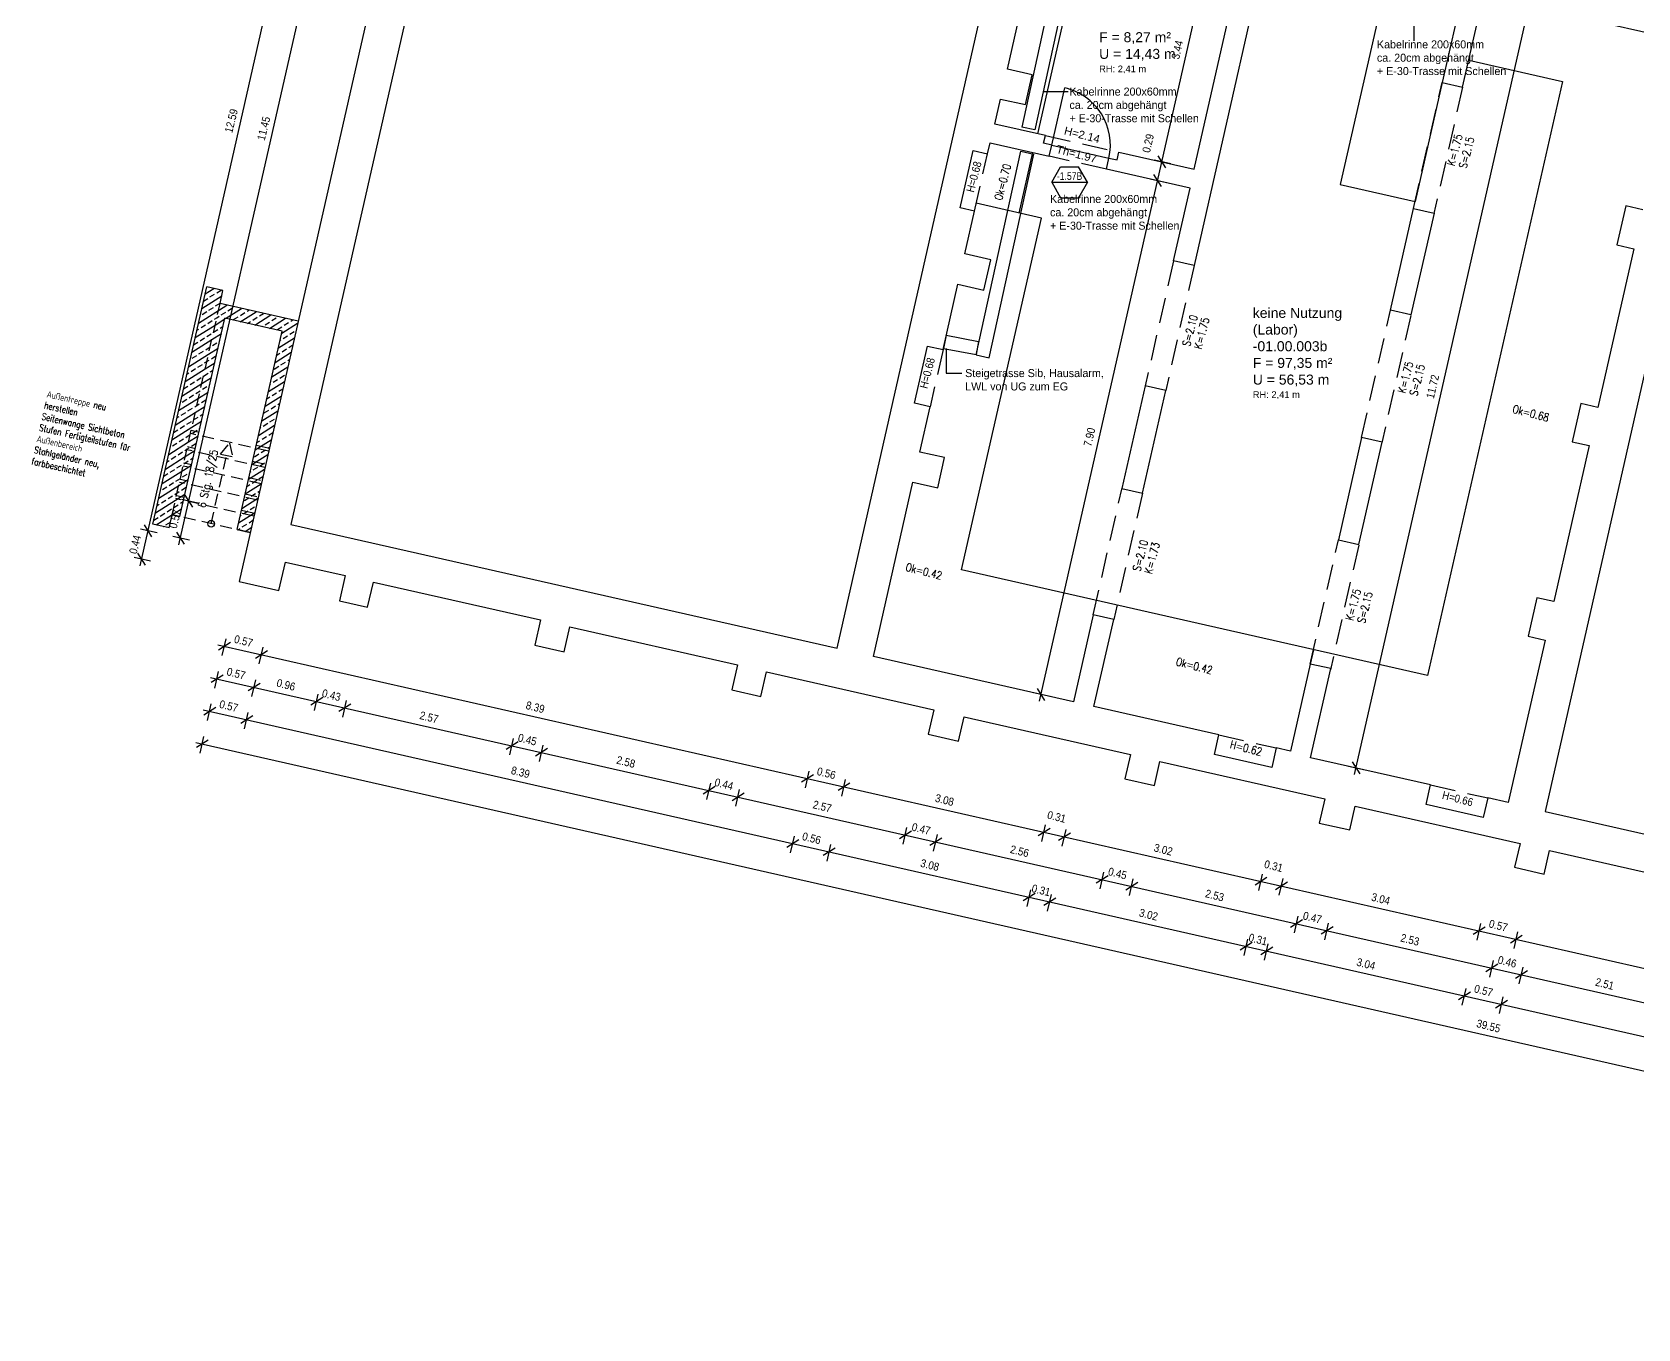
# Model space of a CAD drawing. Header units: metres. Extents: x 157 to 276, y 126 to 187.
# Drawn here: x 228.5 to 252.57, y 126.06 to 145.51 of the extents above; entities that cross this region are included whole.
import ezdxf
from ezdxf.enums import TextEntityAlignment as Align

# ---------------------------------------------------------------- set-up
doc = ezdxf.new("R2010")
doc.units = ezdxf.units.M
doc.header["$LTSCALE"] = 0.03
for name, pattern in [('AUSGEZOGEN', [0]), ('GESTRICHELT', [9, 6, -3]), ('STRICHLINIE', [19.05, 12.7, -6.35])]:
    doc.linetypes.add(name, pattern=pattern)
for name, color, linetype in [('A_bemaßung', 2, 'Continuous'), ('A_Elektro', 1, 'Continuous'), ('A_höhen', 3, 'Continuous'), ('A_NR_TÜR', 1, 'Continuous'), ('A_räume', 5, 'Continuous'), ('A_schraffur', 10, 'Continuous'), ('A_text', 5, 'Continuous'), ('A_treppe', 3, 'Continuous'), ('A_TREPPE_NEU', 3, 'Continuous'), ('A_Tuernummern', 1, 'Continuous'), ('A_TXT-TUER', 1, 'Continuous'), ('A_türen', 9, 'Continuous'), ('A_verdeckt', 8, 'STRICHLINIE'), ('A_wände', 6, 'Continuous'), ('A_WÄNDE_NEU', 6, 'Continuous'), ('E__VERSYS', 2, 'AUSGEZOGEN')]:
    doc.layers.add(name, color=color, linetype=linetype)
doc.styles.add('ARIAL', font='ARIAL.TTF')
doc.styles.add('arial-n', font='ARIALN.TTF')
doc.styles.add('BOLDSIMP_FNT', font='TXT', dxfattribs={"height": 1})
doc.styles.add('NORM', font='simplex.shx', dxfattribs={"width": 0.7, "bigfont": 'bigfont.shx'})
doc.styles.add('SIMPLEX', font='simplex.shx', dxfattribs={"width": 0.8, "height": 0.1})
doc.dimstyles.get("Standard").update_dxf_attribs({"dimtxt": 0.18, "dimasz": 0.18, "dimexe": 0.18, "dimexo": 0.0625, "dimgap": 0.09, "dimtad": 0, "dimtih": 1, "dimtoh": 1, "dimdec": 4, "dimzin": 0, "dimdsep": 46, "dimlunit": 3, "dimtxsty": 'Standard', "dimcen": 0.09, "dimadec": 0, "dimazin": 0, "dimtfac": 1, "dimtdec": 4, "dimtofl": 0, "dimtmove": 2, "dimatfit": 3, "dimfxl": 1, "dimtolj": 1, "dimtzin": 0, "dimarcsym": 0})

# ---------------------------------------------------------------- blocks, each defined once
blk = doc.blocks.new('SLASH1')
at = {"layer": 'A_bemaßung', "color": 2, "linetype": 'Continuous'}
for p, q in [((0.07663, 0.07663), (-0.07319, -0.07319)), ((0, -0.14068), (0, 0.11466))]:
    blk.add_line(p, q, dxfattribs=at)
blk = doc.blocks.new('Tür-Nr')
at = {"layer": 'A_NR_TÜR'}
for p, q in [((-0.057, -108.865), (0.077, -108.632)), ((0.077, -108.632), (0.347, -108.632)), ((0.481, -108.865), (0.347, -108.632)), ((-0.057, -108.865), (0.481, -108.865)), ((-0.057, -108.865), (0.077, -109.098)), ((0.481, -108.865), (0.347, -109.098)), ((0.077, -109.098), (0.347, -109.098))]:
    blk.add_line(p, q, dxfattribs=at)
at = {"layer": 'A_TXT-TUER', "style": 'arial-n', "flags": 4}
blk.add_attdef('TÜR-NR.', text='', height=0.113, dxfattribs=at).set_placement((0.211, -108.772), align=Align.MIDDLE_CENTER)
at = {"layer": 'A_TXT-TUER', "style": 'NORM', "width": 0.7}
for tag, flags, p in [('BRANDSCHUTZ', 4, (0.229, -108.981)), ('DIN', 5, (0.214, -109.198)), ('ABMESSUNG', 5, (0.214, -109.333)), ('MATERIAL', 5, (0.214, -109.467)), ('WANDART', 5, (0.214, -109.601)), ('ZARGE', 5, (0.214, -109.736)), ('BESCHLÄGE', 5, (0.214, -110.005)), ('SCHLOSS', 5, (0.214, -109.87)), ('SONSTIGES', 5, (0.214, -110.139))]:
    blk.add_attdef(tag, text='', height=0.0784, dxfattribs=dict(at, flags=flags)).set_placement(p, align=Align.MIDDLE_CENTER)
blk = doc.blocks.new('A$C1B684F00')
at = {"layer": 'E__VERSYS', "color": 3}
for p, q in [((83.121, -2.693), (82.415, -5.957)), ((83.274, -2.934), (82.61, -5.999)), ((82.61, -5.999), (82.415, -5.957)), ((81.727, -9.373), (82.396, -6.32)), ((81.922, -9.416), (82.591, -6.362)), ((82.396, -6.32), (82.591, -6.362)), ((81.279, -9.079), (81.241, -9.275)), ((81.279, -9.079), (81.766, -9.173)), ((81.241, -9.275), (81.728, -9.369)), ((81.727, -9.373), (81.922, -9.416)), ((81.766, -9.173), (81.728, -9.369))]:
    blk.add_line(p, q, dxfattribs=at)
at = {"layer": 'E__VERSYS', "color": 7, "linetype": 'Continuous', "ltscale": 5}
for p, q in [((88.294, -4.665), (88.294, -3.899)), ((82.735, -5.424), (83.107, -5.424))]:
    blk.add_line(p, q, dxfattribs=at)
at = {"layer": 'E__VERSYS', "color": 7, "char_height": 0.12, "attachment_point": 1}
for insert in [(87.737, -4.657), (83.127, -5.365), (82.836, -6.975)]:
    blk.add_mtext('Kabelrinne 200x60mm\\Pca. 20cm abgehängt\\P+ E-30-Trasse mit Schellen', dxfattribs=dict(at, insert=insert))
blk = doc.blocks.new('A$C5C7B2202')
at = {"layer": 'E__VERSYS', "color": 7, "insert": (81.564, -9.586), "char_height": 0.12, "attachment_point": 1}
blk.add_mtext('Steigetrasse Sib, Hausalarm, \\PLWL von UG zum EG', dxfattribs=at)
at = {"layer": 'E__VERSYS', "color": 7, "annotation_type": 0, "has_hookline": 1, "hookline_direction": 0, "text_width": 2.98}
blk.add_leader([(81.278, -9.277), (81.278, -9.646), (81.514, -9.646)], dimstyle='Standard', override={"dimtxt": 0.12, "dimasz": 0.05, "dimexe": 0.1, "dimgap": 0.05, "dimtad": 0, "dimtih": 0, "dimtoh": 0, "dimdec": 2, "dimrnd": 0.0025, "dimlunit": 2, "dimdle": 0.025, "dimclrd": 7, "dimclre": 7, "dimclrt": 7, "dimtdec": 2, "dimtix": 1, "dimldrblk": 'None', "dimtvp": 1}, dxfattribs=at)

msp = doc.modelspace()

# ---------------------------------------------------------------- hatches: boundary and pattern name
at = {"layer": 'A_schraffur'}
h = msp.add_hatch(dxfattribs=at)
h.set_pattern_fill('ANSI33', color=256, scale=0.025, style=0)
h.set_pattern_definition([(32.2206, (230.59453, 138.27047), (-0.0846424, 0.134303), []), (32.2206, (230.704, 138.24564), (-0.0846424, 0.134303), [0.079375, -0.0396875])])
h.paths.add_polyline_path([(232.48368, 141.17454), (231.50844, 141.39573), (231.46418, 141.20062), (232.2443, 141.02368), (231.85728, 139.31709), (232.05232, 139.27285)])
h.paths.add_polyline_path([(232.05232, 139.27285), (231.85728, 139.31709), (231.84622, 139.26832), (232.04126, 139.22408)])
h.paths.add_polyline_path([(232.04126, 139.22408), (231.84622, 139.26832), (231.80199, 139.07328), (231.99702, 139.02904)])
h.paths.add_polyline_path([(231.99702, 139.02904), (231.80199, 139.07328), (231.79093, 139.02451), (231.98596, 138.98027)])
h.paths.add_polyline_path([(231.98596, 138.98027), (231.79093, 139.02451), (231.7467, 138.82947), (231.94172, 138.78524)])
h.paths.add_polyline_path([(231.94172, 138.78524), (231.7467, 138.82947), (231.73564, 138.7807), (231.93066, 138.73647)])
h.paths.add_polyline_path([(231.93066, 138.73647), (231.73564, 138.7807), (231.69141, 138.58566), (231.88642, 138.54143)])
h.paths.add_polyline_path([(231.88642, 138.54143), (231.69141, 138.58566), (231.68035, 138.53689), (231.87535, 138.49266)])
h.paths.add_polyline_path([(231.87535, 138.49266), (231.68035, 138.53689), (231.63612, 138.34186), (231.83111, 138.29762)])
h.paths.add_polyline_path([(231.83111, 138.29762), (231.63612, 138.34186), (231.62506, 138.29308), (231.82005, 138.24885)])
h.paths.add_polyline_path([(231.82005, 138.24885), (231.62506, 138.29308), (231.56977, 138.04928), (231.76475, 138.00506)])
h.paths.add_polyline_path([(231.50844, 141.39573), (231.31342, 141.43997), (230.88209, 139.53828), (230.99912, 139.51173), (231.38619, 141.21831), (231.46418, 141.20062)])
h.paths.add_polyline_path([(230.99912, 139.51173), (230.88209, 139.53828), (230.87103, 139.48951), (230.98806, 139.46296)], flags=17)
h.paths.add_polyline_path([(230.98806, 139.46296), (230.87103, 139.48951), (230.82679, 139.29447), (230.94382, 139.26792)], flags=17)
h.paths.add_polyline_path([(230.94382, 139.26792), (230.82679, 139.29447), (230.81573, 139.2457), (230.93276, 139.21916)], flags=17)
h.paths.add_polyline_path([(230.93276, 139.21916), (230.81573, 139.2457), (230.77149, 139.05066), (230.88852, 139.02412)], flags=17)
h.paths.add_polyline_path([(230.88852, 139.02412), (230.77149, 139.05066), (230.76043, 139.00189), (230.87746, 138.97535)], flags=17)
h.paths.add_polyline_path([(230.87746, 138.97535), (230.76043, 139.00189), (230.7162, 138.80685), (230.83322, 138.78031)], flags=17)
h.paths.add_polyline_path([(230.83322, 138.78031), (230.7162, 138.80685), (230.70513, 138.75809), (230.82216, 138.73154)], flags=17)
h.paths.add_polyline_path([(230.82216, 138.73154), (230.70513, 138.75809), (230.6609, 138.56305), (230.77792, 138.5365)], flags=17)
h.paths.add_polyline_path([(230.77792, 138.5365), (230.6609, 138.56305), (230.64984, 138.51428), (230.76686, 138.48773)], flags=17)
h.paths.add_polyline_path([(230.76686, 138.48773), (230.64984, 138.51428), (230.59454, 138.27048), (230.71157, 138.24393)], flags=17)
h.paths.add_polyline_path([(231.31342, 141.43997), (231.35766, 141.63501), (231.11385, 141.69031), (230.30649, 138.13072), (230.5503, 138.07542), (230.59454, 138.27048)])
h.paths.add_polyline_path([(230.68078, 138.02124), (230.76995, 138.37621), (230.59537, 138.42006), (230.50621, 138.06509)], flags=9)

# ---------------------------------------------------------------- linework, layer by layer
at = {"layer": 'A_bemaßung', "linetype": 'Continuous'}
for p, q in [((230.11387, 137.50788), (233.13115, 150.80996)), ((230.69799, 137.82272), (233.52699, 150.29484)), ((243.59827, 135.47816), (246.21405, 147.01023)), ((248.32148, 134.37603), (250.95829, 146.00074)), ((231.2801, 136.32051), (270.04534, 127.52749)), ((231.16951, 135.83289), (269.93474, 127.03987)), ((231.05891, 135.34527), (269.82414, 126.55226)), ((230.94828, 134.85766), (269.71352, 126.06463))]:
    msp.add_line(p, q, dxfattribs=at)
at = {"layer": 'A_treppe', "color": 1, "linetype": 'GESTRICHELT'}
for p, q in [((232.04128, 139.22408), (230.87103, 139.48951)), ((231.98598, 138.98027), (230.81573, 139.2457)), ((231.17966, 138.13776), (231.41468, 139.17394)), ((231.32061, 139.18296), (231.45351, 139.34508)), ((231.32061, 139.18296), (231.50346, 139.14148)), ((231.45351, 139.34508), (231.50346, 139.14148)), ((231.93068, 138.73646), (230.76043, 139.00189)), ((231.87538, 138.49266), (230.70513, 138.75809)), ((231.82008, 138.24885), (230.64983, 138.51428)), ((231.76478, 138.00504), (230.59453, 138.27047))]:
    msp.add_line(p, q, dxfattribs=at)
at = {"layer": 'A_treppe', "color": 10, "linetype": 'GESTRICHELT'}
for p, q in [((230.88209, 139.53828), (230.9991, 139.51173)), ((230.82679, 139.29447), (230.9438, 139.26793)), ((231.85733, 139.31708), (232.05231, 139.27285)), ((230.77149, 139.05066), (230.8885, 139.02412)), ((231.80203, 139.07327), (231.99701, 139.02905)), ((230.7162, 138.80685), (230.83321, 138.78031)), ((231.74673, 138.82947), (231.94171, 138.78524)), ((230.6609, 138.56305), (230.77791, 138.53651)), ((231.69143, 138.58566), (231.88641, 138.54143)), ((231.63613, 138.34185), (231.83111, 138.29763))]:
    msp.add_line(p, q, dxfattribs=at)
at = {"layer": 'A_treppe', "color": 1, "linetype": 'Continuous'}
msp.add_line((247.70547, 136.24871), (247.65681, 136.03414), dxfattribs=at)
at = {"layer": 'A_TREPPE_NEU', "color": 1, "linetype": 'Continuous'}
msp.add_circle((231.17969, 138.13775), 0.05, dxfattribs=at)
at = {"layer": 'A_türen', "linetype": 'Continuous'}
for q in [(243.97645, 144.67226), (244.64001, 143.6194)]:
    msp.add_line((243.78181, 143.81409), q, dxfattribs=at)
msp.add_arc((243.78181, 143.81409), 0.88, 347.218301, 77.220903, dxfattribs=at)
at = {"layer": 'A_verdeckt'}
for p, q in [((249.20636, 142.86562), (249.6344, 144.75269)), ((249.94162, 144.68301), (249.51245, 142.79105)), ((243.68645, 143.95875), (244.78845, 143.70878)), ((242.62445, 142.82559), (242.81913, 143.68381)), ((244.6024, 143.45364), (243.74417, 143.64827)), ((245.60782, 142.0771), (245.18308, 140.20468)), ((245.91499, 142.00743), (245.4903, 140.13502)), ((248.42664, 139.42795), (248.86019, 141.33939)), ((249.16516, 141.25996), (248.73159, 139.3485)), ((242.1533, 140.74836), (241.95861, 139.89017)), ((244.40445, 136.77191), (244.83577, 138.67357)), ((245.14078, 138.59415), (244.71162, 136.70219)), ((247.65681, 136.03414), (248.07931, 137.89684)), ((248.38431, 137.81738), (247.95959, 135.94497)), ((246.28766, 134.97066), (247.14584, 134.77602)), ((249.46025, 134.22027), (250.31845, 134.02561))]:
    msp.add_line(p, q, dxfattribs=at)
at = {"layer": 'A_wände', "linetype": 'Continuous'}
for p, q in [((243.57432, 143.9842), (244.33413, 147.33411)), ((246.98785, 146.73728), (245.91499, 142.00743)), ((245.91969, 143.45217), (246.67953, 146.8021)), ((248.827, 146.3919), (248.10809, 143.22241)), ((250.0334, 145.08773), (251.43775, 144.76917)), ((249.6344, 144.75269), (249.22962, 142.96801)), ((251.43775, 144.76917), (249.417, 135.86048)), ((243.29465, 142.79661), (243.50037, 143.7036)), ((244.6024, 143.45364), (244.64001, 143.6194)), ((244.64001, 143.6194), (244.76189, 143.59177)), ((244.76189, 143.59177), (244.78845, 143.70878)), ((244.78845, 143.70878), (245.91969, 143.45217)), ((245.85557, 143.16937), (244.6024, 143.45364)), ((245.60782, 142.0771), (245.85557, 143.16937)), ((248.10809, 143.22241), (249.22961, 142.96802)), ((243.62624, 142.72141), (242.65103, 142.94263)), ((242.4295, 137.44544), (243.62624, 142.72141)), ((245.91499, 142.00743), (245.60782, 142.0771)), ((249.41702, 135.86047), (242.4295, 137.44544))]:
    msp.add_line(p, q, dxfattribs=at)
for points in [[(234.57187, 150.38064), (231.59884, 137.27361), (232.19645, 137.13804), (232.29294, 137.56349), (233.18989, 137.36002), (233.104, 136.98142), (233.52632, 136.88564), (233.61182, 137.26255), (236.11775, 136.69411), (236.03229, 136.31723), (236.47451, 136.21689), (236.55913, 136.58996), (239.07097, 136.02021), (238.98636, 135.64715), (239.4202, 135.54876), (239.50395, 135.91797), (242.01219, 135.34905), (241.92844, 134.9798), (242.38546, 134.87616), (242.46834, 135.24147), (244.96213, 134.67582), (244.87928, 134.31047), (245.32195, 134.21007), (245.40396, 134.57159), (247.87522, 134.01104), (247.79323, 133.64951), (248.25014, 133.54587), (248.33133, 133.9036), (250.80235, 133.34311), (250.72121, 132.9854), (251.16529, 132.88462), (251.24559, 133.23869), (253.69369, 132.68341)], [(240.56332, 136.27021), (243.09629, 147.43727), (234.90992, 149.29415), (232.37689, 138.12715), (240.56332, 136.27021)], [(252.64198, 142.84514), (252.38838, 142.90263), (252.25564, 142.31751), (252.50923, 142.25998), (251.96948, 139.88044), (251.71595, 139.93796), (251.58652, 139.36745), (251.84006, 139.30993), (251.30918, 136.96938), (251.05565, 137.02691), (250.9251, 136.45152), (251.17866, 136.39401), (250.62564, 133.95594), (250.31845, 134.02561), (250.25208, 133.73305), (249.39389, 133.92773), (249.46025, 134.22027), (247.66094, 134.6284), (247.96399, 135.96446), (247.65681, 136.03414), (247.3604, 134.72735), (247.14584, 134.77602), (247.07949, 134.48345), (246.22127, 134.67813), (246.28766, 134.97066), (244.4152, 135.3954), (244.71162, 136.70219), (244.40445, 136.77191), (244.10801, 135.46508), (241.1092, 136.14529), (241.70203, 138.7589), (242.07261, 138.67485), (242.17546, 139.12833), (241.80491, 139.21238), (241.95861, 139.89017), (241.72461, 139.94327), (241.91923, 140.80145), (242.1533, 140.74836), (242.37562, 141.72848), (242.7657, 141.63996), (242.86855, 142.09345), (242.47847, 142.18195), (242.62445, 142.82559), (242.40992, 142.87427), (242.60459, 143.73245), (242.81913, 143.68381), (242.85675, 143.84957), (243.74417, 143.64827), (243.78181, 143.81409), (243.65988, 143.84175), (243.68645, 143.95875), (242.93065, 144.13018), (243.01582, 144.50565), (243.38637, 144.42158), (243.48814, 144.87018), (243.11757, 144.95427), (243.69047, 147.48009)], [(252.86966, 145.79279), (249.88546, 146.46967), (249.81689, 146.16738), (249.94854, 146.1375), (249.6344, 144.75269), (249.94162, 144.68301), (250.25352, 146.05806), (253.10118, 145.41212)], [(251.17983, 133.82217), (269.82671, 129.59254), (272.36693, 140.79137), (253.71997, 145.02092), (251.17983, 133.82217)], [(248.86019, 141.33939), (249.20636, 142.86562), (249.51359, 142.79594), (249.16737, 141.2697), (248.86019, 141.33939)], [(245.14078, 138.59415), (245.4903, 140.13502), (245.18308, 140.20468), (244.83357, 138.66383), (245.14078, 138.59415)], [(248.7338, 139.35826), (248.42664, 139.42795), (248.07931, 137.89684), (248.38652, 137.82715), (248.7338, 139.35826)]]:
    msp.add_lwpolyline(points, dxfattribs=at)
at = {"layer": 'A_WÄNDE_NEU', "linetype": 'Continuous'}
for p, q in [((230.30649, 138.13072), (231.11385, 141.69031)), ((231.35766, 141.63501), (231.11385, 141.69031)), ((231.31342, 141.43997), (231.35766, 141.63501)), ((232.48368, 141.17454), (231.31338, 141.43998)), ((230.71156, 138.24393), (231.38619, 141.21831)), ((232.2443, 141.02368), (231.38619, 141.21831)), ((231.56977, 138.04928), (232.2443, 141.02368)), ((230.5503, 138.07542), (230.59454, 138.27048)), ((230.59454, 138.27048), (230.71155, 138.24394)), ((230.71155, 138.24394), (230.59454, 138.27047)), ((230.55036, 138.07541), (230.30649, 138.13072)), ((231.56977, 138.04928), (231.76475, 138.00506))]:
    msp.add_line(p, q, dxfattribs=at)
at = {"layer": 'A_WÄNDE_NEU', "linetype": 'GESTRICHELT'}
msp.add_line((230.59454, 138.27048), (231.31342, 141.43997), dxfattribs=at)

# ---------------------------------------------------------------- block references
at = {"layer": 'A_bemaßung', "color": 7}
for p, rotation in [((245.43208, 143.56278), 77.21999999999997), ((245.43208, 143.56278), 77.21999999999997), ((245.36793, 143.27998), 77.21999999999997), ((245.36793, 143.27998), 77.21999999999997), ((230.84582, 138.47444), 77.21999999999997), ((230.2325, 138.03086), 77.21999999999997), ((230.7201, 137.92026), 77.21999999999997), ((230.13599, 137.60544), 77.21999999999997), ((231.37761, 136.29838), 347.22), ((231.93349, 136.17229), 347.22), ((231.26701, 135.81078), 347.22), ((231.8229, 135.68466), 347.22), ((232.76157, 135.47177), 347.22), ((243.62039, 135.57569), 77.21999999999997), ((231.15643, 135.32315), 347.22), ((231.71229, 135.19705), 347.22), ((233.1839, 135.37597), 347.22), ((231.04582, 134.83553), 347.22), ((235.68984, 134.80754), 347.22), ((236.13209, 134.70722), 347.22), ((248.3436, 134.47355), 77.21999999999997), ((240.11989, 134.31539), 347.22), ((238.64395, 134.13747), 347.22), ((239.07779, 134.03908), 347.22), ((240.66603, 134.19152), 347.22), ((243.66487, 133.51131), 347.22), ((239.89869, 133.34017), 347.22), ((241.58598, 133.47014), 347.22), ((242.04301, 133.36647), 347.22), ((243.97201, 133.44164), 347.22), ((240.44483, 133.2163), 347.22), ((244.53683, 132.80081), 347.22), ((246.91724, 132.77356), 347.22), ((243.44363, 132.53607), 347.22), ((244.97952, 132.7004), 347.22), ((247.22441, 132.7039), 347.22), ((243.75082, 132.46639), 347.22), ((247.45079, 132.13985), 347.22), ((247.90773, 132.03619), 347.22), ((246.69603, 131.79835), 347.22), ((250.18911, 132.03141), 347.22), ((250.74506, 131.90532), 347.22), ((247.00321, 131.72867), 347.22), ((250.37876, 131.4757), 347.22), ((250.82286, 131.37497), 347.22), ((249.96789, 131.05619), 347.22), ((250.52383, 130.93009), 347.22)]:
    msp.add_blockref('SLASH1', p, dxfattribs=dict(at, rotation=rotation))
at = {"layer": 'A_Elektro'}
for name in ['A$C5C7B2202', 'A$C1B684F00']:
    msp.add_blockref(name, (160.92067, 150.04212), dxfattribs=at)
at = {"layer": 'A_Tuernummern'}
ref = msp.add_blockref('Tür-Nr', (243.8383, 252.12234), dxfattribs=at)
ref.add_attrib('TÜR-NR.', '-1.57B', dxfattribs={"layer": 'A_TXT-TUER', "height": 0.112896, "style": 'arial-n'}).set_placement((244.04966, 143.35), align=Align.MIDDLE_CENTER)

# ---------------------------------------------------------------- texts
at = {"layer": 'A_bemaßung', "color": 7, "linetype": 'Continuous', "style": 'BOLDSIMP_FNT', "width": 0.9}
for s, rotation, p in [('3.44', 76.9, (245.72626, 145.0858)), ('12.59', 75.9, (231.53062, 143.97983)), ('11.45', 75.9, (232.01747, 143.86588)), ('0.29', 76.9, (245.28817, 143.68353)), ('11.72', 76.9, (249.54504, 139.99631)), ('7.90', 76.9, (244.409, 139.2784)), ('0.57', 75.9, (230.69779, 138.0479)), ('0.44', 75.9, (230.09852, 137.6662)), ('0.57', 345.9, (231.50612, 136.3205)), ('0.57', 345.9, (231.39553, 135.83289)), ('0.96', 345.9, (232.1428, 135.66339)), ('0.43', 345.9, (232.82331, 135.50902)), ('0.57', 345.9, (231.28493, 135.34528)), ('2.57', 345.9, (234.28745, 135.17693)), ('8.39', 345.9, (235.87977, 135.32843)), ('0.45', 345.9, (235.76151, 134.84256)), ('2.58', 345.9, (237.23857, 134.50751)), ('8.39', 345.9, (235.65855, 134.35322)), ('0.56', 345.9, (240.24352, 134.33863)), ('0.44', 345.9, (238.70892, 134.17401)), ('2.57', 345.9, (240.18246, 133.83979)), ('3.08', 345.9, (242.016, 133.93657)), ('0.47', 345.9, (241.66506, 133.50347)), ('0.31', 345.9, (243.69652, 133.6841)), ('0.56', 345.9, (240.02231, 133.36339)), ('2.56', 345.9, (243.14048, 133.16881)), ('3.02', 345.9, (245.29521, 133.19275)), ('3.08', 345.9, (241.79481, 132.96135)), ('0.45', 345.9, (244.60875, 132.83576)), ('0.31', 345.9, (246.9489, 132.94638)), ('0.31', 345.9, (243.46286, 132.58299)), ('2.53', 345.9, (246.06572, 132.50528)), ('3.04', 345.9, (248.55481, 132.45337)), ('3.02', 345.9, (245.07399, 132.21753)), ('0.47', 345.9, (247.52983, 132.17318)), ('0.57', 345.9, (250.31764, 132.05354)), ('0.31', 345.9, (246.71522, 131.84525)), ('2.53', 345.9, (248.99381, 131.84111)), ('3.04', 345.9, (248.33358, 131.47817)), ('0.46', 345.9, (250.45137, 131.5105)), ('0.57', 345.9, (250.09642, 131.07831)), ('2.51', 345.9, (251.9125, 131.17908)), ('39.55', 345.9, (250.13133, 130.55769))]:
    msp.add_text(s, height=0.12, rotation=rotation, dxfattribs=at).set_placement(p, align=Align.BOTTOM_LEFT)
for s, rotation, p in [('H=0.68', 75.5, (242.70838, 143.31499)), ('H=0.68', 75.5, (242.00955, 140.3726)), ('H=0.66', 345.5, (249.84383, 133.9223))]:
    msp.add_text(s, height=0.12, rotation=rotation, dxfattribs=at).set_placement(p, align=Align.BOTTOM_CENTER)
at = {"layer": 'A_höhen', "linetype": 'Continuous', "style": 'ARIAL'}
for s, p in [('H=2.14', (244.21326, 143.87577)), ('Th=1.97', (244.1314, 143.58868))]:
    msp.add_text(s, height=0.12, rotation=345.5, dxfattribs=at).set_placement(p, align=Align.BOTTOM_CENTER)
at = {"layer": 'A_höhen', "linetype": 'Continuous', "style": 'SIMPLEX', "width": 0.8}
for s, rotation, p in [('K=1.75', 75.5, (249.91835, 143.71772)), ('S=2.15', 75.5, (250.09387, 143.67789)), ('S=2.10', 75.5, (245.94776, 141.00957)), ('K=1.75', 75.5, (246.12328, 140.96975)), ('K=1.75', 75.5, (249.17915, 140.30759)), ('S=2.15', 75.5, (249.35468, 140.26776)), ('S=2.10', 75.5, (245.20381, 137.63738)), ('K=1.73', 75.5, (245.37935, 137.59755)), ('K=1.75', 75.5, (248.39519, 136.89747)), ('S=2.15', 75.5, (248.57071, 136.85764)), ('H=0.62', 345.5, (246.67306, 134.68073))]:
    msp.add_text(s, height=0.12, rotation=rotation, dxfattribs=at).set_placement(p, align=Align.BOTTOM_CENTER)
for s, rotation, p in [('Ok=0.70', 75.5, (243.0702, 142.96841)), ('Ok=0.68', 345.5, (250.67215, 139.77029)), ('Ok=0.42', 345.5, (241.573, 137.40056)), ('Ok=0.42', 345.5, (245.62658, 135.98275))]:
    msp.add_text(s, height=0.12, rotation=rotation, dxfattribs=at).set_placement(p, align=Align.BOTTOM_LEFT)
at = {"layer": 'A_räume', "linetype": 'Continuous', "char_height": 0.15, "width": 6.6459, "attachment_point": 1}
for s, insert in [('\\fArial|b0|i0|c0|p34;keine Nutzung\\P(Lager)\\P-0.00.003c\\PF = 8,27 m²\\PU = 14,43 m\\P\\H0.1;RH: 2,41 m', (244.49248, 146.25798)), ('\\fArial|b0|i0|c0|p34;keine Nutzung\\P(Labor)\\P-01.00.003b\\PF = 97,35 m²\\PU = 56,53 m\\P\\H0.1;RH: 2,41 m', (246.79623, 141.37403))]:
    msp.add_mtext(s, dxfattribs=dict(at, insert=insert))
at = {"layer": 'A_text', "style": 'SIMPLEX', "width": 0.8}
for s, p in [('Außentreppe neu', (228.70787, 140.03589)), ('herstellen', (228.66996, 139.86871)), ('Stufen Fertigteilstufen für', (228.59412, 139.53434)), ('Seitenwange Sichtbeton', (228.63204, 139.70152)), ('Außenbereich', (228.55621, 139.36716)), ('Stahlgeländer neu,', (228.51829, 139.19998)), ('farbbeschichtet', (228.47957, 139.02925))]:
    msp.add_text(s, height=0.1, rotation=347.221754, dxfattribs=at).set_placement(p)
at = {"layer": 'A_treppe', "color": 1, "linetype": 'GESTRICHELT', "style": 'SIMPLEX', "width": 0.8}
msp.add_text('6 Stg. 18/25', height=0.12, rotation=77.433696, dxfattribs=at).set_placement((231.13079, 138.81237), align=Align.MIDDLE_CENTER)

doc.saveas('drawing.dxf')
